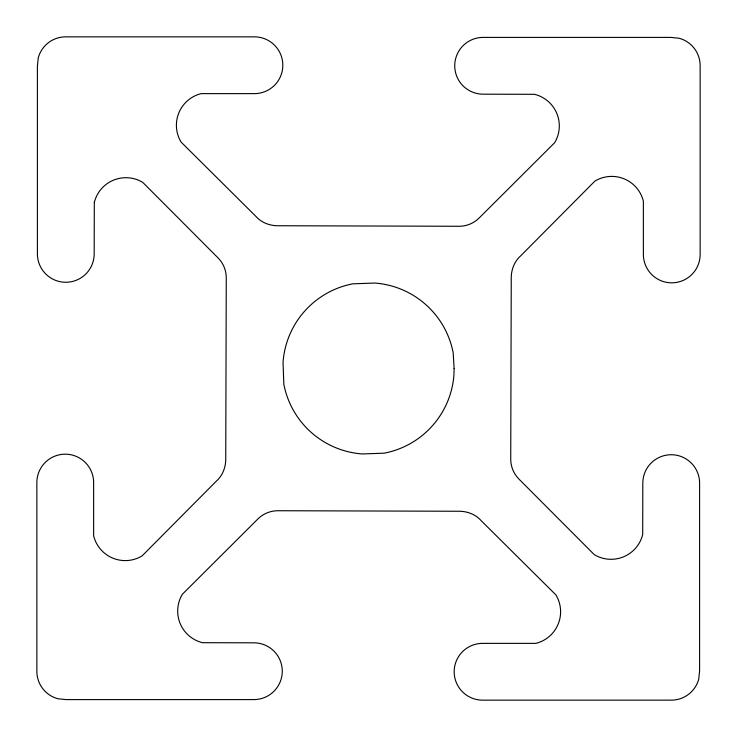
<?xml version="1.0" encoding="UTF-8"?>
<svg xmlns="http://www.w3.org/2000/svg" width="737" height="737" viewBox="0 0 737 737"><rect width="100%" height="100%" fill="white"/><g stroke="black" fill="none" stroke-linecap="round" stroke-linejoin="round"><path stroke-width="1.11" d="M94.308 202.463L94.179 253.878A28.393 28.393 0 0 1 65.796 282.271A28.393 28.393 0 0 1 37.403 253.878L37.403 66.118L38.25 57.891A28.393 28.393 0 0 1 65.676 36.85L254.431 36.85A28.393 28.393 0 0 1 282.824 65.243A28.393 28.393 0 0 1 254.431 93.627L201.173 93.627A32.557 32.557 0 0 0 181.099 142.094L255.932 216.411C261.138 222.353 268.977 225.448 276.79 225.743L459.114 226.268A28.393 28.393 0 0 0 479.188 217.949L554.611 142.766A32.557 32.557 0 0 0 534.537 94.308L483.122 94.179A28.393 28.393 0 0 1 454.729 65.796A28.393 28.393 0 0 1 483.122 37.403L670.882 37.403L679.109 38.25A28.393 28.393 0 0 1 700.15 65.676L700.15 254.431A28.393 28.393 0 0 1 671.757 282.824A28.393 28.393 0 0 1 643.373 254.431L643.373 201.173A32.557 32.557 0 0 0 594.906 181.099L520.589 255.932C514.647 261.138 511.552 268.977 511.257 276.79L510.732 459.114A28.393 28.393 0 0 0 519.051 479.188L594.234 554.611A32.557 32.557 0 0 0 642.692 534.537L642.821 483.122A28.393 28.393 0 0 1 671.204 454.729A28.393 28.393 0 0 1 699.597 483.122L699.597 670.882L698.75 679.109A28.393 28.393 0 0 1 671.324 700.15L482.569 700.15A28.393 28.393 0 0 1 454.176 671.757A28.393 28.393 0 0 1 482.569 643.373L535.827 643.373A32.557 32.557 0 0 0 555.901 594.906L481.068 520.589C475.862 514.647 468.023 511.552 460.21 511.257L277.886 510.732A28.393 28.393 0 0 0 257.812 519.051L182.389 594.234A32.557 32.557 0 0 0 202.463 642.692L253.878 642.821A28.393 28.393 0 0 1 282.271 671.204A28.393 28.393 0 0 1 253.878 699.597L66.118 699.597L57.891 698.75A28.393 28.393 0 0 1 36.85 671.324L36.85 482.569A28.393 28.393 0 0 1 65.243 454.176A28.393 28.393 0 0 1 93.627 482.569L93.627 535.827A32.557 32.557 0 0 0 142.094 555.901L216.411 481.068C222.353 475.862 225.448 468.023 225.743 460.21L226.268 277.886A28.393 28.393 0 0 0 217.949 257.812L142.766 182.389A32.557 32.557 0 0 0 94.308 202.463M454.112 368.5L453.955 374.672A86.229 86.229 0 0 1 384.244 453.172L362.328 453.955A86.229 86.229 0 0 1 283.828 384.244L283.045 362.328A86.229 86.229 0 0 1 352.756 283.828L374.672 283.045A86.229 86.229 0 0 1 453.172 352.756L454.112 368.5"/></g></svg>
